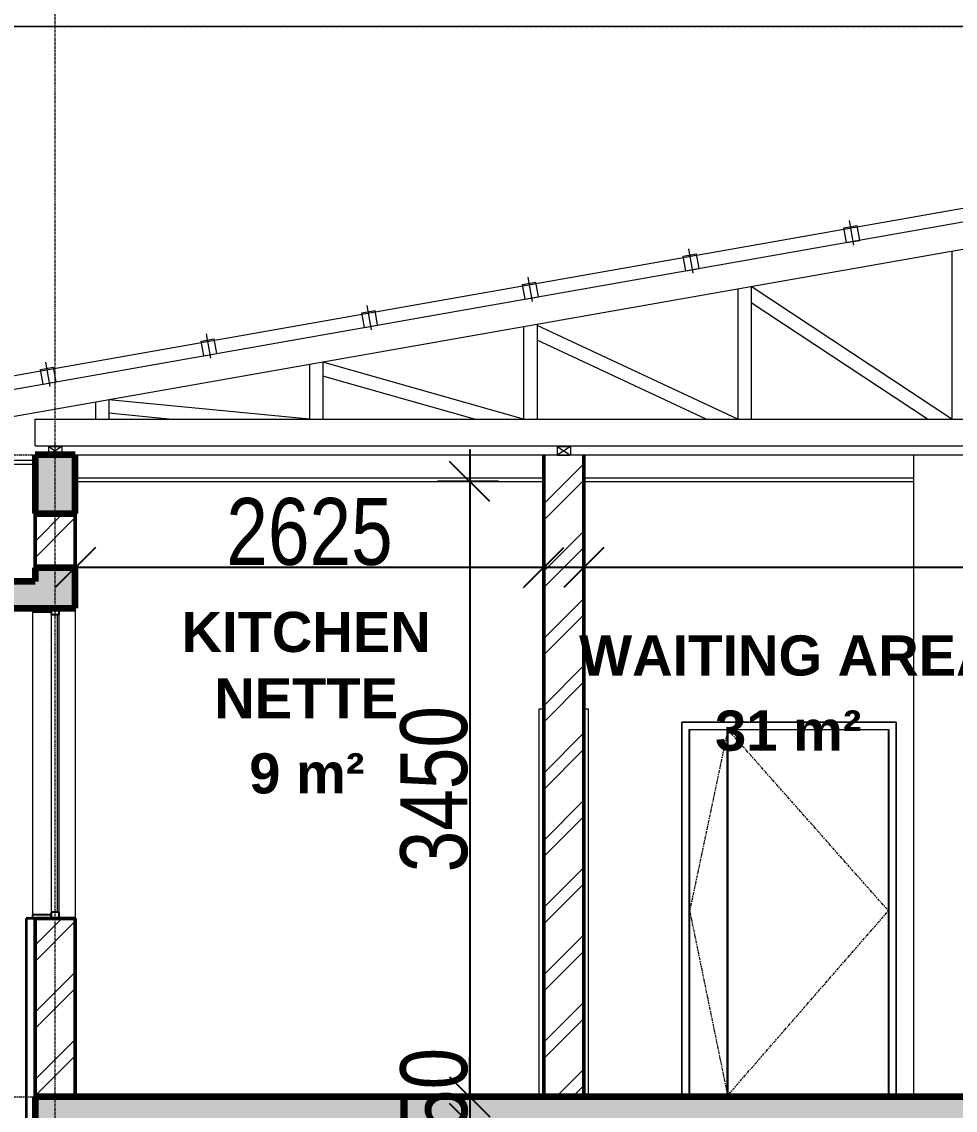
# Model space of a CAD drawing. Header units: millimetres. Extents: x -35190 to 411743, y -233114 to 23872.
# Drawn here: x 71118 to 76349, y -212861 to -206758 of the extents above; entities that cross this region are included whole.
import ezdxf

# ---------------------------------------------------------------- set-up
doc = ezdxf.new("R2010")
doc.units = ezdxf.units.MM
doc.linetypes.add('Centre', pattern=[31.75, 6.35, -4.7625, 15.875, -4.7625])
doc.linetypes.add('Grid Line', pattern=[22.225, 12.7, -3.175, 3.175, -3.175])
for name, color, linetype, lineweight in [('A-ANNO-DIMS', 211, 'Continuous', 9), ('A-AREA-IDEN', 2, 'Continuous', 9), ('A-DETL-GENF', 92, 'Continuous', 18), ('A-DETL-THIN', 151, 'Continuous', 18), ('A-DOOR', 31, 'Continuous', 18), ('A-DOOR-FRAM', 31, 'Continuous', 18), ('A-FLOR-LEVL', 51, 'Continuous', 18), ('A-GLAZ', 151, 'Continuous', 18), ('A-GLAZ-SILL', 1, 'Continuous', 18), ('A-WALL', 113, 'Continuous', 18), ('A-WALL-PATT', 111, 'Continuous', 18), ('Q-CASE', 31, 'Continuous', 18), ('S-GRID', 1, 'Continuous', 9)]:
    doc.layers.add(name, color=color, linetype=linetype, lineweight=lineweight)
doc.styles.add('Arial_3', font='arial.ttf', dxfattribs={"width": 0.8, "height": 375})
doc.styles.add('Arial_B', font='arialbd.ttf', dxfattribs={"height": 225})
doc.dimstyles.new('main_4_5mm', dxfattribs={"dimscale": 304.8, "dimtxt": 382.597275, "dimasz": 0.738189, "dimexe": 0.590551, "dimexo": 0.0625, "dimgap": 0.024606, "dimtad": 1, "dimdec": 0, "dimzin": 0, "dimdsep": 46, "dimtxsty": 'Arial_3', "dimblk1": 'OBLIQUE', "dimblk2": 'OBLIQUE', "dimsah": 1, "dimcen": 0.09, "dimdle": 0.590551, "dimazin": 0, "dimtfac": 1, "dimtdec": 4, "dimtix": 1, "dimtmove": 0, "dimatfit": 3, "dimfxl": 0.590551, "dimfxlon": 1, "dimtvp": 1, "dimtolj": 1, "dimtzin": 0, "dimarcsym": 2})
pattern_1 = [(45, (95014.18, -213760.84), (-188.5854, 188.5854), []), (45, (95014.18, -213475.09), (-188.5854, 188.5854), [])]

# ---------------------------------------------------------------- blocks, each defined once
blk = doc.blocks.new('Casework 1 - Casework 1-478824-Section 3')
at = {"layer": 'Q-CASE', "lineweight": 35}
for p, q in [((-10876.1, 8950), (-10876.1, 6940)), ((-10826.1, 8950), (-10876.1, 8950)), ((-10826.1, 7950), (-10826.1, 8950))]:
    blk.add_line(p, q, dxfattribs=at)
blk = doc.blocks.new('M_Single-Flush - 900 x 2100mm-V10-Section 3')
at = {"layer": 'A-DOOR-FRAM'}
for p, q in [((-8001.1, 7950), (-8001.1, 10126)), ((-8001.1, 10126), (-7976.1, 10126)), ((-7751.1, 10126), (-7726.1, 10126)), ((-7726.1, 10126), (-7726.1, 7950))]:
    blk.add_line(p, q, dxfattribs=at)
blk = doc.blocks.new('Double - Offset 1 - 1200 x 2100mm Sgl Swing-501791-Section 3')
at = {"layer": 'A-DOOR', "linetype": 'Centre'}
for p, q in [((14505.9, 2510), (14291.9, 1493)), ((15405.9, 1493), (14505.9, 2510)), ((14291.9, 1493), (14504.4, 457)), ((14504.4, 457), (15405.9, 1493))]:
    blk.add_line(p, q, dxfattribs=at)
at = {"layer": 'A-DOOR'}
for p, q in [((14502.9, 2507), (14291.9, 2507)), ((14291.9, 2507), (14291.9, 455.8)), ((14502.9, 455.8), (14502.9, 2507)), ((15405.9, 2507), (14505.9, 2507)), ((14505.9, 2507), (14505.9, 455.8)), ((15405.9, 455.8), (15405.9, 2507)), ((14291.9, 455.8), (14502.9, 455.8)), ((14505.9, 455.8), (15405.9, 455.8))]:
    blk.add_line(p, q, dxfattribs=at)
at = {"layer": 'A-DOOR-FRAM'}
for p, q in [((14248.9, 2550), (14248.9, 450)), ((15448.9, 2550), (14248.9, 2550)), ((14288.9, 450), (14288.9, 2510)), ((14288.9, 2510), (15408.9, 2510)), ((15408.9, 2510), (15408.9, 450)), ((15448.9, 450), (15448.9, 2550))]:
    blk.add_line(p, q, dxfattribs=at)
blk = doc.blocks.new('Casework 2 - Casework 2-644764-Section 3')
at = {"layer": 'Q-CASE'}
blk.add_line((-876.1, 13950), (-11882.3, 13950), dxfattribs=at)
blk = doc.blocks.new('Sliding - 2L - SL1_5 X 1_8-V88-Section 3')
at = {"layer": 'A-GLAZ'}
h = blk.add_hatch(dxfattribs=at)
h.set_pattern_fill('FP_2', color=256, style=0, pattern_type=2)
h.set_pattern_definition([(45, (12995.35, 6975), (-159.099, 159.099), []), (135, (12995.35, 6975), (-159.099, -159.099), [])])
h.paths.add_polyline_path([(-10841.1, 8950), (-10736.1, 8950), (-10736.1, 8970), (-10841.1, 8970)])
h.paths.add_polyline_path([(-10736.1, 10670), (-10736.1, 10690), (-10841.1, 10690), (-10841.1, 10670)])
at = {"layer": 'A-GLAZ', "lineweight": 25}
for p, q in [((-10841.1, 10690), (-10841.1, 10670)), ((-10736.1, 10690), (-10736.1, 10654)), ((-10736.1, 10670), (-10736.1, 10690)), ((-10691.1, 10654), (-10691.1, 10690)), ((-10841.1, 10670), (-10736.1, 10670)), ((-10736.1, 10654), (-10691.1, 10654)), ((-10691.1, 8986), (-10736.1, 8986)), ((-10736.1, 8986), (-10736.1, 8950)), ((-10691.1, 8950), (-10691.1, 8986)), ((-10736.1, 8970), (-10841.1, 8970)), ((-10841.1, 8970), (-10841.1, 8950)), ((-10841.1, 8950), (-10736.1, 8950)), ((-10736.1, 8950), (-10736.1, 8970)), ((-10736.1, 8950), (-10691.1, 8950))]:
    blk.add_line(p, q, dxfattribs=at)
at = {"layer": 'A-GLAZ'}
for p, q in [((-10841.1, 10670), (-10841.1, 8970)), ((-10736.1, 10654), (-10736.1, 8986)), ((-10691.1, 8986), (-10691.1, 10654))]:
    blk.add_line(p, q, dxfattribs=at)
at = {"layer": 'A-GLAZ-SILL'}
blk.add_line((-10701.1, 8986), (-10701.1, 10654), dxfattribs=at)
blk = doc.blocks.new('_Oblique')
at = {"color": 0, "linetype": 'ByBlock', "lineweight": -2}
blk.add_line((-0.5, -0.5), (0.5, 0.5), dxfattribs=at)
blk = doc.blocks.new('*D1375')
at = {"layer": 'A-ANNO-DIMS', "color": 0, "lineweight": -2, "transparency": 16777216}
for p, q in [((73628.1, -209155.8), (73628.1, -212965.8)), ((73789, -209335.8), (73448.1, -209335.8)), ((73789, -212785.8), (73448.1, -212785.8))]:
    blk.add_line(p, q, dxfattribs=at)
at = {"layer": 'Defpoints', "color": 0, "transparency": 16777216}
for p in [(73808.1, -209335.8), (73628.1, -212785.8), (73808.1, -212785.8)]:
    blk.add_point(p, dxfattribs=at)
at = {"layer": 'A-ANNO-DIMS', "color": 0, "lineweight": -2, "transparency": 16777216, "xscale": 224.9999999999999, "yscale": 224.9999999999999, "zscale": 224.9999999999999}
for p, rotation in [((73628.1, -209335.8), 90), ((73628.1, -212785.8), 270)]:
    blk.add_blockref('_Oblique', p, dxfattribs=dict(at, rotation=rotation))
at = {"layer": 'A-ANNO-DIMS', "color": 0, "transparency": 16777216, "insert": (73429, -211060.8), "char_height": 375, "width": 991.692, "attachment_point": 5, "rotation": 90, "style": 'Arial_3'}
blk.add_mtext('\\A1;3450', dxfattribs=at)
blk = doc.blocks.new('*D1376')
at = {"layer": 'A-ANNO-DIMS', "color": 0, "lineweight": -2, "transparency": 16777216}
for p, q in [((73628.1, -212785.8), (73628.1, -212560.8)), ((73789, -212785.8), (73448.1, -212785.8)), ((73628.1, -212785.8), (73628.1, -212935.8)), ((73789, -212935.8), (73448.1, -212935.8)), ((73628.1, -212935.8), (73628.1, -213160.8))]:
    blk.add_line(p, q, dxfattribs=at)
at = {"layer": 'Defpoints', "color": 0, "transparency": 16777216}
for p in [(73808.1, -212785.8), (73628.1, -212935.8), (73808.1, -212935.8)]:
    blk.add_point(p, dxfattribs=at)
at = {"layer": 'A-ANNO-DIMS', "color": 0, "lineweight": -2, "transparency": 16777216, "xscale": 224.9999999999999, "yscale": 224.9999999999999, "zscale": 224.9999999999999}
for p, rotation in [((73628.1, -212785.8), 270), ((73628.1, -212935.8), 90)]:
    blk.add_blockref('_Oblique', p, dxfattribs=dict(at, rotation=rotation))
at = {"layer": 'A-ANNO-DIMS', "color": 0, "transparency": 16777216, "insert": (73429.1, -212860.8), "char_height": 375, "width": 743.769, "attachment_point": 5, "rotation": 90, "style": 'Arial_3'}
blk.add_mtext('\\A1;150', dxfattribs=at)
blk = doc.blocks.new('*D1377')
at = {"layer": 'A-ANNO-DIMS', "color": 0, "lineweight": -2, "transparency": 16777216}
for p, q in [((73628.1, -212755.8), (73628.1, -216715.8)), ((73789, -212935.8), (73448.1, -212935.8)), ((73789, -216535.8), (73448.1, -216535.8))]:
    blk.add_line(p, q, dxfattribs=at)
at = {"layer": 'Defpoints', "color": 0, "transparency": 16777216}
for p in [(73808.1, -212935.8), (73628.1, -216535.8), (73808.1, -216535.8)]:
    blk.add_point(p, dxfattribs=at)
at = {"layer": 'A-ANNO-DIMS', "color": 0, "lineweight": -2, "transparency": 16777216, "xscale": 224.9999999999999, "yscale": 224.9999999999999, "zscale": 224.9999999999999}
for p, rotation in [((73628.1, -212935.8), 90), ((73628.1, -216535.8), 270)]:
    blk.add_blockref('_Oblique', p, dxfattribs=dict(at, rotation=rotation))
at = {"layer": 'A-ANNO-DIMS', "color": 0, "transparency": 16777216, "insert": (73429, -214735.8), "char_height": 375, "width": 991.692, "attachment_point": 5, "rotation": 90, "style": 'Arial_3'}
blk.add_mtext('\\A1;3600', dxfattribs=at)
blk = doc.blocks.new('*D1380')
at = {"layer": 'A-ANNO-DIMS', "color": 0, "lineweight": -2, "transparency": 16777216}
for p, q in [((71417.7, -209978.5), (71417.7, -209637.6)), ((74042.7, -209978.5), (74042.7, -209637.6)), ((74222.7, -209817.6), (71237.7, -209817.6))]:
    blk.add_line(p, q, dxfattribs=at)
at = {"layer": 'Defpoints', "color": 0, "transparency": 16777216}
for p in [(71417.7, -209817.6), (71417.7, -209997.6), (74042.7, -209997.6)]:
    blk.add_point(p, dxfattribs=at)
at = {"layer": 'A-ANNO-DIMS', "color": 0, "lineweight": -2, "transparency": 16777216, "xscale": 224.9999999999999, "yscale": 224.9999999999999, "zscale": 224.9999999999999, "rotation": 180}
blk.add_blockref('_Oblique', (71417.7, -209817.6), dxfattribs=at)
at = {"layer": 'A-ANNO-DIMS', "color": 0, "lineweight": -2, "transparency": 16777216, "xscale": 224.9999999999999, "yscale": 224.9999999999999, "zscale": 224.9999999999999}
blk.add_blockref('_Oblique', (74042.7, -209817.6), dxfattribs=at)
at = {"layer": 'A-ANNO-DIMS', "color": 0, "transparency": 16777216, "insert": (72730.2, -209618.6), "char_height": 375, "width": 991.692, "attachment_point": 5, "style": 'Arial_3'}
blk.add_mtext('\\A1;2625', dxfattribs=at)
blk = doc.blocks.new('*D1459')
at = {"layer": 'A-ANNO-DIMS', "color": 0, "lineweight": -2, "transparency": 16777216}
for p, q in [((74267.7, -209978.5), (74267.7, -209637.6)), ((81217.7, -209978.5), (81217.7, -209637.6)), ((81397.7, -209817.6), (74087.7, -209817.6))]:
    blk.add_line(p, q, dxfattribs=at)
at = {"layer": 'Defpoints', "color": 0, "transparency": 16777216}
for p in [(74267.7, -209817.6), (74267.7, -209997.6), (81217.7, -209997.6)]:
    blk.add_point(p, dxfattribs=at)
at = {"layer": 'A-ANNO-DIMS', "color": 0, "lineweight": -2, "transparency": 16777216, "xscale": 224.9999999999999, "yscale": 224.9999999999999, "zscale": 224.9999999999999, "rotation": 180}
blk.add_blockref('_Oblique', (74267.7, -209817.6), dxfattribs=at)
at = {"layer": 'A-ANNO-DIMS', "color": 0, "lineweight": -2, "transparency": 16777216, "xscale": 224.9999999999999, "yscale": 224.9999999999999, "zscale": 224.9999999999999}
blk.add_blockref('_Oblique', (81217.7, -209817.6), dxfattribs=at)
at = {"layer": 'A-ANNO-DIMS', "color": 0, "transparency": 16777216, "insert": (77742.7, -209618.6), "char_height": 375, "width": 991.692, "attachment_point": 5, "style": 'Arial_3'}
blk.add_mtext('\\A1;6950', dxfattribs=at)

msp = doc.modelspace()

# ---------------------------------------------------------------- hatches: boundary and pattern name
at = {"layer": 'A-DETL-GENF'}
h = msp.add_hatch(dxfattribs=at)
h.set_pattern_fill('FP_3', style=0, pattern_type=2)
h.set_pattern_definition([(50, (95014.18, -213760.84), (191.2931, -16.7364), [20.003, -220.028]), (355, (95014.18, -213760.84), (-37.0045, 200.6095), [16.002, -176.022]), (100.451, (95030.13, -213762.23), (154.2901, 183.8728), [17, -186.995]), (46.184, (95014.18, -213707.5), (284.633, -44.1445), [30.004, -330.041]), (96.636, (95037.9, -213711.18), (249.2724, 259.7988), [25.499, -280.492]), (351.184, (95014.18, -213707.5), (249.275, 259.797), [24.003, -264.033]), (21, (95040.85, -213720.83), (159.19475, -107.37875), [20.002, -220.027]), (326, (95040.85, -213720.83), (64.8925, 193.3972), [16.002, -176.022]), (71.451, (95054.12, -213729.78), (224.0884, 86.0174), [17, -186.995]), (37.5, (95014.184, -213760.837), (3.24264, 88.78263), [8.801, -165.087, 8.801, -169.888, -176.689]), (37.5, (95014.184, -213760.837), (3.24264, 88.78263), [-352.577, 8.801, -167.888]), (7.5, (95014.18, -213760.84), (70.16022, 105.18966), [8.801, -93.078, 8.801, -161.087, -67.342]), (7.5, (95014.18, -213760.84), (70.16022, 105.18966), [-271.767, 8.801, -58.541]), (327.5, (94954.71, -213760.84), (142.37024, -6.01556), [8.801, -57.874, 8.801, -199.225, -276.034]), (327.5, (94954.71, -213760.84), (142.37024, -6.01556), [-274.701, 8.801, -267.233]), (317.5, (94928.04, -213760.84), (155.5355, 26.69786), [8.801, -77.876, 8.801, -129.349, -196.024]), (317.5, (94928.04, -213760.84), (155.5355, 26.69786), [-224.828, 8.801, -187.223])])
h.paths.add_polyline_path([(98217.7, -220440.5), (98217.7, -220290.5), (95967.7, -220290.5), (95967.7, -220435.8), (97992.7, -220435.8), (97992.7, -220440.5), (98072.2, -220440.5)])
h.paths.add_polyline_path([(116538.5, -220435.8), (123467.7, -220435.8), (123467.7, -220285.8), (104067.7, -220285.8), (104067.7, -220435.8), (116018.3, -220435.8)])
h.paths.add_polyline_path([(90117.7, -220435.8), (90117.7, -220285.8), (71192.7, -220285.8), (71192.7, -220435.8), (90009.5, -220435.8)])
h.paths.add_polyline_path([(123300.8, -219735.8), (123467.7, -219735.8), (123467.7, -219435.8), (123917.7, -219435.8), (123917.7, -219285.8), (123242.7, -219285.8), (123242.7, -219735.8)])
h.paths.add_polyline_path([(71283.1, -219735.8), (71417.7, -219735.8), (71417.7, -219285.8), (70742.7, -219285.8), (70742.7, -219435.8), (71192.7, -219435.8), (71192.7, -219735.8)])
h.paths.add_polyline_path([(87408.6, -217585.8), (87467.7, -217585.8), (87467.7, -217360.8), (87242.7, -217360.8), (87242.7, -217585.8)])
h.paths.add_polyline_path([(90009.5, -217585.8), (90117.7, -217585.8), (90117.7, -217360.8), (89892.7, -217360.8), (89892.7, -217585.8)])
h.paths.add_polyline_path([(98072.2, -217585.8), (98217.7, -217585.8), (98217.7, -217360.8), (97992.7, -217360.8), (97992.7, -217585.8)])
h.paths.add_polyline_path([(95991.5, -217585.8), (96192.7, -217585.8), (96192.7, -217360.8), (95967.7, -217360.8), (95967.7, -217585.8)])
h.paths.add_polyline_path([(71177.7, -217565.8), (71417.7, -217565.8), (71417.7, -217340.8), (71177.7, -217340.8), (71177.7, -217437)])
h.paths.add_polyline_path([(123300.8, -217545.8), (123467.7, -217545.8), (123467.7, -217320.8), (123242.7, -217320.8), (123242.7, -217545.8)])
h.paths.add_polyline_path([(76567.7, -216985.8), (76567.7, -216685.8), (81217.7, -216685.8), (81217.7, -216985.8), (81442.7, -216985.8), (81442.7, -216685.8), (81462.7, -216685.8), (81462.7, -216985.8), (81667.7, -216985.8), (81667.7, -216685.8), (87242.7, -216685.8), (87242.7, -216985.8), (87467.7, -216985.8), (87467.7, -216685.8), (89892.7, -216685.8), (89892.7, -216985.8), (90117.7, -216985.8), (90117.7, -216535.8), (70742.7, -216535.8), (70742.7, -216685.8), (71192.7, -216685.8), (71192.7, -216985.8), (71417.7, -216985.8), (71417.7, -216685.8), (76067.7, -216685.8), (76067.7, -216985.8)])
h.paths.add_polyline_path([(98072.2, -216985.8), (98217.7, -216985.8), (98217.7, -216535.8), (95967.7, -216535.8), (95967.7, -216985.8), (96192.7, -216985.8), (96192.7, -216685.8), (97992.7, -216685.8), (97992.7, -216985.8)])
h.paths.add_polyline_path([(104292.7, -216985.8), (104292.7, -216685.8), (110092.7, -216685.8), (110092.7, -216985.8), (110317.7, -216985.8), (110317.7, -216685.8), (112992.7, -216685.8), (112992.7, -216985.8), (113217.7, -216985.8), (113217.7, -216685.8), (113237.7, -216685.8), (113237.7, -216985.8), (113442.7, -216985.8), (113442.7, -216685.8), (123242.7, -216685.8), (123242.7, -216985.8), (123467.7, -216985.8), (123467.7, -216685.8), (123917.7, -216685.8), (123917.7, -216535.8), (104067.7, -216535.8), (104067.7, -216985.8)])
h.paths.add_polyline_path([(98217.7, -213835.8), (98217.7, -213610.8), (97992.7, -213610.8), (97992.7, -213835.8), (98072.2, -213835.8)])
h.paths.add_polyline_path([(96192.7, -213835.8), (96192.7, -213610.8), (95967.7, -213610.8), (95967.7, -213835.8), (95991.5, -213835.8)])
h.paths.add_polyline_path([(123467.7, -213795.8), (123467.7, -213570.8), (123242.7, -213570.8), (123242.7, -213795.8), (123300.8, -213795.8)])
h.paths.add_polyline_path([(71192.7, -213795.8), (71417.7, -213795.8), (71417.7, -213570.8), (71192.7, -213570.8)])
h.paths.add_polyline_path([(90117.7, -213795.8), (90117.7, -213570.8), (89892.7, -213570.8), (89892.7, -213795.8), (90009.5, -213795.8)])
h.paths.add_polyline_path([(117542.7, -213235.8), (117542.7, -212935.8), (123242.7, -212935.8), (123242.7, -213235.8), (123467.7, -213235.8), (123467.7, -212785.8), (104067.7, -212785.8), (104067.7, -213235.8), (104292.7, -213235.8), (104292.7, -212935.8), (109955.2, -212935.8), (109955.2, -213235.8), (110455.2, -213235.8), (110455.2, -212935.8), (112992.7, -212935.8), (112992.7, -213235.8), (113217.7, -213235.8), (113217.7, -212935.8), (113237.7, -212935.8), (113237.7, -213235.8), (113442.7, -213235.8), (113442.7, -212935.8), (117317.7, -212935.8), (117317.7, -213235.8)])
h.paths.add_polyline_path([(76067.7, -213235.8), (76567.7, -213235.8), (76567.7, -212935.8), (81217.7, -212935.8), (81217.7, -213235.8), (81442.7, -213235.8), (81442.7, -212935.8), (81462.7, -212935.8), (81462.7, -213235.8), (81667.7, -213235.8), (81667.7, -212935.8), (89892.7, -212935.8), (89892.7, -213235.8), (90117.7, -213235.8), (90117.7, -212785.8), (71192.7, -212785.8), (71192.7, -213235.8), (71417.7, -213235.8), (71417.7, -212935.8), (76067.7, -212935.8)])
h.paths.add_polyline_path([(98072.2, -213235.8), (98217.7, -213235.8), (98217.7, -212785.8), (95967.7, -212785.8), (95967.7, -213235.8), (96192.7, -213235.8), (96192.7, -212935.8), (97992.7, -212935.8), (97992.7, -213235.8)])
h.paths.add_polyline_path([(120317.7, -210685.8), (120317.7, -210460.8), (120092.7, -210460.8), (120092.7, -210685.8)])
h.paths.add_polyline_path([(98217.7, -210085.8), (98217.7, -209860.8), (97992.7, -209860.8), (97992.7, -210085.8)])
h.paths.add_polyline_path([(96192.7, -210085.8), (96192.7, -209860.8), (95967.7, -209860.8), (95967.7, -210085.8)])
h.paths.add_polyline_path([(89892.7, -210085.8), (90117.7, -210085.8), (90117.7, -209860.8), (89892.7, -209860.8)])
h.paths.add_polyline_path([(123821, -210045.8), (123917.7, -210045.8), (123917.7, -209895.8), (123467.7, -209895.8), (123467.7, -209820.8), (123242.7, -209820.8), (123242.7, -210045.8), (123300.8, -210045.8)])
h.paths.add_polyline_path([(70742.7, -210045.8), (71417.7, -210045.8), (71417.7, -209820.8), (71192.7, -209820.8), (71192.7, -209895.8), (70742.7, -209895.8)])
h.paths.add_polyline_path([(123467.7, -209515.8), (123467.7, -209185.8), (123242.7, -209185.8), (123242.7, -209515.8)])
h.paths.add_polyline_path([(71417.7, -209515.8), (71417.7, -209185.8), (71192.7, -209185.8), (71192.7, -209515.8)])
at = {"layer": 'A-WALL-PATT'}
h = msp.add_hatch(dxfattribs=at)
h.set_pattern_fill('FP_1', style=0, pattern_type=2)
h.set_pattern_definition(pattern_1)
h.paths.add_polyline_path([(74267.7, -212785.8), (74267.7, -209185.8), (74042.7, -209185.8), (74042.7, -212785.8), (74144.1, -212785.8)])
h = msp.add_hatch(dxfattribs=at)
h.set_pattern_fill('FP_1', style=0, pattern_type=2)
h.set_pattern_definition(pattern_1)
h.paths.add_polyline_path([(71283.1, -212785.8), (71417.7, -212785.8), (71417.7, -211785.8), (71192.7, -211785.8), (71192.7, -212785.8)])
h.paths.add_polyline_path([(71192.7, -209820.8), (71417.7, -209820.8), (71417.7, -209515.8), (71192.7, -209515.8), (71192.7, -209647.9)])

# ---------------------------------------------------------------- linework, layer by layer
at = {"layer": 'A-DETL-THIN'}
for p, q in [((81217.7, -206954.8), (70292.7, -208881.2)), ((81217.7, -206954.8), (70292.7, -208881.2)), ((81230.8, -207028.7), (70312.4, -208953.9)), ((81217.7, -207183.3), (70312.4, -209106.2)), ((75725.4, -207913.1), (75799.2, -207900.1)), ((75780.5, -208010), (75756.2, -207872.2)), ((75814, -207983.8), (75799.2, -207900.1)), ((75740.1, -207996.8), (75725.4, -207913.1)), ((74879.9, -208168.8), (74855.6, -208031)), ((75740.1, -207996.8), (75814, -207983.8)), ((74824.7, -208071.9), (74898.6, -208058.9)), ((74839.5, -208155.7), (74824.7, -208071.9)), ((74913.3, -208142.6), (74898.6, -208058.9)), ((76330.2, -208045.1), (76330.2, -208985.8)), ((74839.5, -208155.7), (74913.3, -208142.6)), ((73979.3, -208327.6), (73954.9, -208189.8)), ((73924.1, -208230.7), (73998, -208217.7)), ((73938.9, -208314.5), (73924.1, -208230.7)), ((74012.7, -208301.4), (73998, -208217.7)), ((75130.2, -208256.7), (75130.2, -208985.8)), ((75205.2, -208243.5), (75205.2, -208985.8)), ((76330.2, -208985.8), (75205.2, -208243.5)), ((73938.9, -208314.5), (74012.7, -208301.4)), ((76194.1, -208985.8), (75205.2, -208333.3)), ((73023.5, -208389.6), (73097.3, -208376.5)), ((73038.2, -208473.3), (73023.5, -208389.6)), ((73078.6, -208486.4), (73054.3, -208348.6)), ((73112.1, -208460.2), (73097.3, -208376.5)), ((74005.2, -208455.1), (74005.2, -208985.8)), ((72178, -208645.3), (72153.7, -208507.4)), ((73038.2, -208473.3), (73112.1, -208460.2)), ((73930.2, -208468.3), (73930.2, -208985.8)), ((75130.2, -208985.8), (74005.2, -208461.2)), ((72122.8, -208548.4), (72196.7, -208535.3)), ((72137.6, -208632.1), (72122.8, -208548.4)), ((72211.5, -208619), (72196.7, -208535.3)), ((74952.8, -208985.8), (74005.2, -208544)), ((72137.6, -208632.1), (72211.5, -208619)), ((71222.2, -208707.2), (71296.1, -208694.1)), ((71277.4, -208804.1), (71253.1, -208666.2)), ((71310.8, -208777.8), (71296.1, -208694.1)), ((72730.2, -208679.9), (72730.2, -208985.8)), ((72805.2, -208666.7), (72805.2, -208985.8)), ((73930.2, -208985.8), (72805.2, -208666.7)), ((71237, -208790.9), (71222.2, -208707.2)), ((73655.5, -208985.8), (72805.2, -208744.6)), ((71237, -208790.9), (71310.8, -208777.8)), ((71605.2, -208878.3), (71605.2, -208985.8)), ((72730.2, -208985.8), (71605.2, -208878.3)), ((71530.2, -208891.5), (71530.2, -208985.8)), ((71192.7, -208985.8), (81217.7, -208985.8)), ((71192.7, -209135.8), (71192.7, -208985.8)), ((71942.4, -208985.8), (71605.2, -208953.6)), ((71192.7, -209135.8), (81217.7, -209135.8)), ((71267.7, -209138.9), (71342.7, -209138.9)), ((71267.7, -209138.9), (71267.7, -209188.9)), ((71342.7, -209138.9), (71267.7, -209188.9)), ((71267.7, -209138.9), (71342.7, -209188.9)), ((71267.7, -209188.9), (71338.2, -209188.9)), ((71342.7, -209138.9), (71342.7, -209188.9)), ((71417.7, -209185.8), (81217.7, -209185.8)), ((74117.7, -209138.9), (74192.7, -209138.9)), ((74117.7, -209138.9), (74117.7, -209188.9)), ((74192.7, -209138.9), (74117.7, -209188.9)), ((74117.7, -209138.9), (74192.7, -209188.9)), ((74117.7, -209188.9), (74188.2, -209188.9)), ((74192.7, -209138.9), (74192.7, -209188.9)), ((70292.7, -209238.9), (71192.7, -209238.9)), ((70312.4, -209215.8), (71192.7, -209215.8)), ((71417.7, -209315.8), (74042.7, -209315.8)), ((71417.7, -209335.8), (74042.7, -209335.8)), ((74267.7, -209315.8), (76117.7, -209315.8)), ((74267.7, -209335.8), (76117.7, -209335.8))]:
    msp.add_line(p, q, dxfattribs=at)
at = {"layer": 'A-DETL-THIN', "lineweight": 100}
for p, q in [((71417.7, -209185.8), (71192.7, -209185.8)), ((71192.7, -209185.8), (71192.7, -209515.8)), ((71417.7, -209515.8), (71417.7, -209185.8)), ((71192.7, -209515.8), (71417.7, -209515.8)), ((71417.7, -209820.8), (71192.7, -209820.8)), ((71192.7, -209820.8), (71192.7, -209895.8)), ((71417.7, -210045.8), (71417.7, -209820.8)), ((71192.7, -209895.8), (70742.7, -209895.8)), ((70742.7, -210045.8), (71417.7, -210045.8)), ((90117.7, -212785.8), (71192.7, -212785.8)), ((71192.7, -212785.8), (71192.7, -213235.8))]:
    msp.add_line(p, q, dxfattribs=at)
at = {"layer": 'A-FLOR-LEVL', "linetype": 'Centre', "lineweight": 9}
for p, q in [((66423.6, -206785.8), (130357.1, -206785.8)), ((66423.6, -209185.8), (130357.1, -209185.8)), ((66423.6, -212785.8), (130357.1, -212785.8))]:
    msp.add_line(p, q, dxfattribs=at)
at = {"layer": 'A-WALL', "lineweight": 50}
for p, q in [((74042.7, -209185.8), (74042.7, -212785.8)), ((74267.7, -212785.8), (74267.7, -209185.8)), ((71192.7, -209515.8), (71192.7, -209820.8)), ((71417.7, -209820.8), (71417.7, -209515.8)), ((71192.7, -211785.8), (71192.7, -212785.8)), ((71417.7, -211785.8), (71192.7, -211785.8)), ((71417.7, -212785.8), (71417.7, -211785.8))]:
    msp.add_line(p, q, dxfattribs=at)
at = {"layer": 'A-WALL'}
for p, q in [((76117.7, -212785.8), (76117.7, -209185.8)), ((71417.7, -210045.8), (71417.7, -211785.8)), ((74817.7, -212785.8), (74817.7, -210685.8)), ((74817.7, -210685.8), (76017.7, -210685.8)), ((76017.7, -210685.8), (76017.7, -212785.8))]:
    msp.add_line(p, q, dxfattribs=at)
at = {"layer": 'S-GRID', "linetype": 'Grid Line'}
msp.add_line((71305.2, -221040.6), (71305.2, -202607.3), dxfattribs=at)

# ---------------------------------------------------------------- block references
at = {"layer": 'A-DOOR'}
msp.add_blockref('M_Single-Flush - 900 x 2100mm-V10-Section 3', (82018.8, -220735.8), dxfattribs=at)
at = {"layer": 'A-DOOR', "linetype": 'Centre'}
msp.add_blockref('Double - Offset 1 - 1200 x 2100mm Sgl Swing-501791-Section 3', (60568.8, -213235.8), dxfattribs=at)
at = {"layer": 'A-GLAZ-SILL'}
msp.add_blockref('Sliding - 2L - SL1_5 X 1_8-V88-Section 3', (82018.8, -220735.8), dxfattribs=at)
at = {"layer": 'Q-CASE'}
for name in ['Casework 2 - Casework 2-644764-Section 3', 'Casework 1 - Casework 1-478824-Section 3']:
    msp.add_blockref(name, (82018.8, -220735.8), dxfattribs=at)

# ---------------------------------------------------------------- texts
at = {"layer": 'A-AREA-IDEN', "char_height": 225, "attachment_point": 1, "style": 'Arial_B'}
for s, insert, width in [('KITCHEN', (72012.9, -210066.8), 1713.607), ('WAITING AREA', (74241.5, -210198.8), 2856.012), ('NETTE', (72196.4, -210438.8), 1274.683), ('31 m²', (75003.1, -210619.7), 1010.126), ('9 m²', (72392.4, -210859.7), 793.671)]:
    msp.add_mtext(s, dxfattribs=dict(at, insert=insert, width=width))

# ---------------------------------------------------------------- dimensions: what is measured, and where the dimension line sits
at = {"layer": 'A-ANNO-DIMS'}
for base, p1, p2, override, picture, middle in [((73628.1, -212785.8), (73808.1, -209335.8), (73808.1, -212785.8), {"dimpost": '<>', "dimfxl": 3450}, '*D1375', (73429, -211060.8)), ((73628.1, -212935.8), (73808.1, -212785.8), (73808.1, -212935.8), {"dimpost": '<>', "dimfxl": 150}, '*D1376', (73429.1, -212860.8)), ((73628.1, -216535.8), (73808.1, -212935.8), (73808.1, -216535.8), {"dimpost": '<>', "dimfxl": 3600}, '*D1377', (73429, -214735.8))]:
    dim = msp.add_linear_dim(base=base, p1=p1, p2=p2, angle=90, dimstyle='main_4_5mm', override=override, dxfattribs=at)
    dim.commit()
    dim.dimension.update_dxf_attribs({"geometry": picture, "text_midpoint": middle})
for base, p1, p2, override, picture, middle in [((71417.7, -209817.6), (74042.7, -209997.6), (71417.7, -209997.6), {"dimpost": '<>', "dimfxl": 2625}, '*D1380', (72730.2, -209618.6)), ((74267.7, -209817.6), (81217.7, -209997.6), (74267.7, -209997.6), {"dimpost": '<>', "dimfxl": 6950}, '*D1459', (77742.7, -209618.6))]:
    dim = msp.add_linear_dim(base=base, p1=p1, p2=p2, dimstyle='main_4_5mm', override=override, dxfattribs=at)
    dim.commit()
    dim.dimension.update_dxf_attribs({"geometry": picture, "text_midpoint": middle})

doc.saveas('drawing.dxf')
